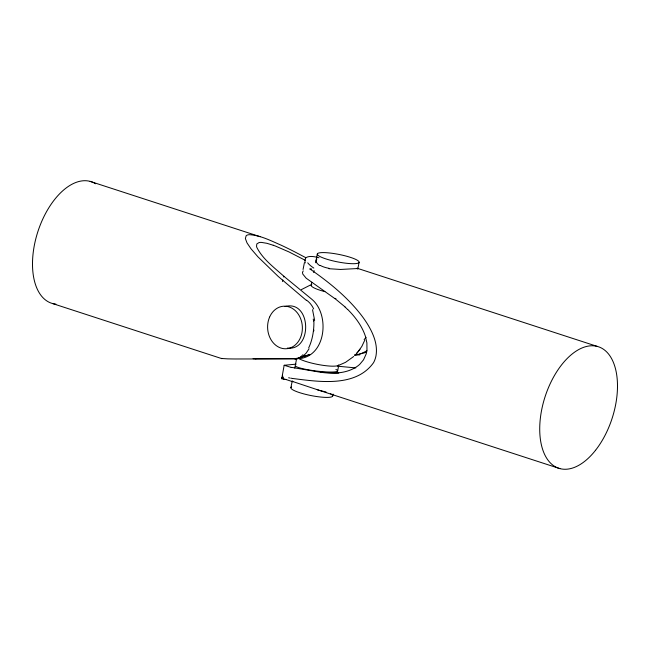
<?xml version="1.0" encoding="UTF-8"?>
<svg xmlns="http://www.w3.org/2000/svg" width="650" height="650" viewBox="0 0 650 650"><rect width="100%" height="100%" fill="white"/><g stroke="black" fill="none" stroke-linecap="round" stroke-linejoin="round"><path stroke-width="0.97" d="M281.84 378.162L284.156 365.276L296.14 364.146M303.062 269.482L304.403 262.697M290.899 387.66L292.248 380.827M294.759 368.127L296.692 358.353M311.163 285.147L311.74 282.222M313.666 272.48L314.056 270.53M315.591 262.73L317.33 253.963M332.67 396.037L333.06 394.087M337.488 371.678L338.837 364.853A21.304 3.786 11.2 0 1 321.206 365.056A21.304 3.786 11.2 0 1 298.399 358.256M357.752 269.173L359.101 262.34A21.304 3.786 11.2 0 0 328.681 252.891A21.304 3.786 11.2 0 0 326.861 259.212A21.304 3.786 11.2 0 0 359.101 262.34M282.457 281.515L282.839 280.004M283.611 276.989L283.814 276.234C274.17 267.499 262.901 259.366 256.88 247.512A38.35 12.212 24.7 0 1 256.539 246.293L256.815 243.945L259.082 242.564A16.396 5.224 24.7 0 1 261.446 242.409L266.931 243.311L273.252 245.261M364.756 340.218L361.855 346.385L358.516 351.098M305.63 257.977L304.899 260.609L305.248 262.876M309.075 348.766L306.118 353.169L303.509 355.704M284.156 365.276L290.209 367.128M316.566 259.22C314.892 261.706 317.752 264.371 319.751 265.574M357.849 351.926L356.241 353.933L359.986 349.261M303.217 270.863L302.486 272.407L302.77 274.056L306.158 278.192L335.822 299.284L345.069 306.922M281.645 377.853L282.652 377.496M353.706 356.493L345.556 362.326L339.576 364.975M366.892 350.789L360.872 353.836L354.64 355.192M301.381 289.616L310.424 285.025M299.496 357.963L309.831 354.551L294.913 358.906L235.17 358.979A138.287 3.283 -1.6 0 1 227.703 358.865L221.439 358.475L221.999 358.345M285.033 306.532C311.431 299.488 312.788 351.252 287.398 348.083M334.961 298.594L335.944 298.374M292.443 381.428L319.183 390.317L326.048 391.999M359.799 354.884L354.494 354.989M338.772 373.067L320.352 372.223L291.582 367.372M309.871 268.962L311.781 268.986M255.149 358.751L300.097 358.548C326.211 355.282 329.899 314.267 311.846 299.284L283.814 276.234M355.818 367.908L337.293 366.169M320.352 372.223C333.036 374.034 347.384 373.726 358.077 365.739A38.35 24.473 -87.4 0 0 359.864 364.211L363.545 359.799L366.194 353.901A16.396 10.465 -87.4 0 0 366.974 349.944L366.892 342.891L365.389 336.277A37.643 24.026 -87.4 0 0 364.691 334.254C361.099 324.773 354.819 316.55 347.701 309.449M328.851 268.702L340.519 269.457L357.882 268.515L357.134 268.296M288.616 377.772L289.803 377.983M292.622 378.479C319.028 381.761 355.68 387.66 373.539 362.692A20.012 12.773 -87.4 0 0 374.887 359.726A17.404 11.107 -87.4 0 0 375.976 355.867C377.999 344.451 373.149 333.247 367.274 323.716A138.287 88.27 -87.4 0 0 360.059 313.568C346.068 295.977 328.38 281.759 309.993 269.019M292.086 378.389L290.745 378.154M291.119 367.291L290.656 367.209M90.098 181.374L260.154 236.697M357.102 268.231L597.334 346.434M52.666 303.566L221.943 358.67M317.273 389.707L559.902 468.626M282.555 378.398L292.898 381.769M305.589 257.571L295.157 252.078A138.287 44.046 24.7 0 0 281.287 245.253C271.009 240.817 260.658 235.324 249.307 234.682A17.404 5.541 24.7 0 0 247.276 235.081A20.012 6.37 24.7 0 0 246.139 235.787L245.383 238.558L247 242.881L251.006 248.796L257.887 256.783L278.127 276.356L306.402 300.414M305.394 260.374L288.974 251.924L275.397 246.041A37.643 11.984 24.7 0 0 273.252 245.261M312.528 309.701L314.649 320.418M55.916 304.135A63.919 35.222 -72 0 1 38.025 231.164A63.919 35.222 -72 0 1 95.582 183.763M313.869 320.816A30.314 13.959 -84.2 0 1 308.677 347.888M302.916 354.746A32.061 21.263 74.4 0 1 295.1 359.613M366.454 352.219A32.078 26.552 -49.6 0 1 359.889 353.697M306.572 300.186A32.069 25.724 -51.2 0 1 313.649 308.977M256.189 358.702A160.704 3.762 -1.6 0 1 253.086 358.702M313.235 319.077A21.401 14.983 -89 0 1 313.649 321.011M313.901 330.013A21.401 14.983 -89 0 1 313.763 331.004M366.096 337.277A21.401 19.321 78.9 0 1 364.13 339.536M330.484 393.705A21.304 3.786 11.2 0 1 313.999 396.11A21.304 3.786 11.2 0 1 291.533 387.018M324.862 291.623A21.304 3.786 11.2 0 1 311.789 284.537M286.512 379.47A30.314 3.104 -11.9 0 1 282.921 379.373M281.84 378.95A30.314 3.104 -11.9 0 1 282.206 378.097M305.687 258.017A30.371 10.538 31.8 0 1 319.004 257.79M313.812 268.068A32.053 13.796 11.9 0 1 307.726 262.836M283.538 377.812A32.069 6.094 23.7 0 1 282.604 375.139M345.028 307.019A160.729 102.538 -87.5 0 1 347.661 309.538M316.672 259.269A20.516 6.313 25.1 0 1 316.973 259.049M329.168 268.361A20.248 8.418 1 0 1 320.279 265.419M335.904 369.484A21.401 2.787 7.1 0 1 323.082 371.702A21.401 2.787 7.1 0 1 295.734 366.299M269.571 317.151A21.304 17.371 86.5 0 0 285.732 348.766A21.304 17.371 86.5 0 0 299.666 316.509A21.304 17.371 86.5 0 0 269.571 317.151M595.514 450.304A63.919 35.222 -72 0 0 600.503 347.571A63.919 35.222 -72 0 0 539.825 424.71A63.919 35.222 -72 0 0 595.514 450.304"/></g></svg>
